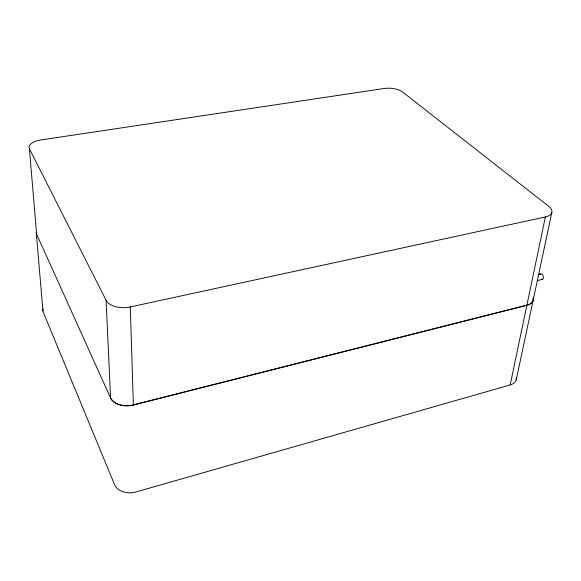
<?xml version="1.0" encoding="UTF-8"?>
<svg xmlns="http://www.w3.org/2000/svg" width="581" height="581" viewBox="0 0 581 581"><rect width="100%" height="100%" fill="white"/><g stroke="black" fill="none" stroke-linecap="round" stroke-linejoin="round"><path stroke-width="0.87" d="M43.059 308.939A14.067 8.149 -5.9 0 0 43.241 312.12L114.58 484.692A17.139 12.484 -6.5 0 0 136.128 491.925L510.176 384.949L545.363 216.96A16.689 7.858 10.7 0 0 548.595 206.24L402.48 91.9A13.319 5.411 5.6 0 0 384.513 88.45L41.026 139.948A15.462 6.943 -3.3 0 0 29.406 148.78L36.661 234.419A14.728 7.618 -4.6 0 1 36.298 232.451M516.24 379.836L551.797 212.602M36.283 232.262A14.728 7.618 -4.6 0 0 36.647 234.23L110.586 398.029A18.127 11.947 -4.6 0 0 133.39 405.051L526.851 305.323A15.847 8.562 12.3 0 0 533.184 298.271M537.374 280.579L542.443 279.345M538.188 274.544L540.722 273.934M29.406 148.78L106.083 300.232A19.253 11.17 -3 0 0 130.297 306.942L545.363 216.96M36.334 233.257L42.943 311.082M106.083 300.232L110.586 398.029M130.297 306.942L133.39 405.051M540.054 274.588A2.84 1.67 73.6 0 1 542.233 274.457A2.84 1.67 73.6 0 1 543.344 277.943A2.84 1.67 73.6 0 1 541.543 279.265M516.371 377.432A15.099 9.1 14.1 0 1 510.176 384.949M110.579 397.811A18.134 11.947 -4.6 0 0 133.383 404.834L526.894 305.127A15.847 8.562 12.3 0 0 533.22 298.082"/></g></svg>
